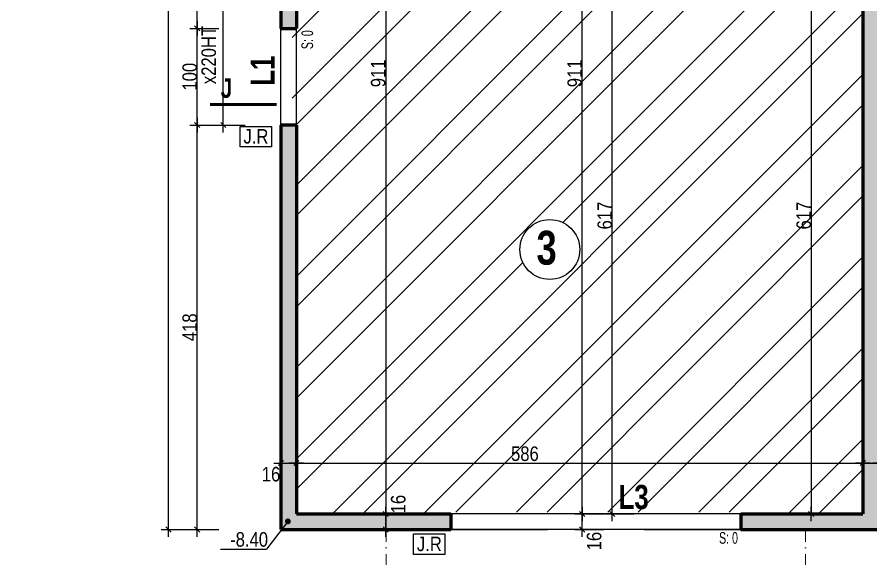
# Model space of a CAD drawing. Header units: millimetres. Extents: x 0 to 26991, y -21919 to -4.
# Drawn here: x 22053 to 22936, y -21136 to -20576 of the extents above; entities that cross this region are included whole.
import ezdxf
from ezdxf.enums import TextEntityAlignment as Align

# ---------------------------------------------------------------- set-up
doc = ezdxf.new("R2010")
doc.units = ezdxf.units.MM
doc.linetypes.add('TIRETPTX2', pattern=[50.8, 25.4, -12.7, 0, -12.7])
for name, color, linetype in [('01_cote_gen', 4, 'Continuous'), ('01_linteaux', 2, 'Continuous'), ('01_poch_BN', 9, 'Continuous'), ('01_poch_murs', 253, 'Continuous'), ('01_texte', 230, 'Continuous'), ('AA_COTES', 2, 'Continuous')]:
    doc.layers.add(name, color=color, linetype=linetype)
doc.layers.add('01_murs_coup', color=5, linetype='Continuous', lineweight=60)
doc.layers.add('01_tram_axes', color=2, linetype='TIRETPTX2', lineweight=9)
doc.styles.add('ARIAL NA', font='ARIALN.TTF')
doc.styles.add('impact', font='impact.ttf')
doc.styles.add('STYLE2', font='ARIALN.TTF')
doc.dimstyles.new('JB50', dxfattribs={"dimscale": 0.1, "dimtxt": 150, "dimasz": 15, "dimexe": 0.1, "dimexo": 0.1, "dimgap": 0.09, "dimtad": 1, "dimdec": 1, "dimdsep": 46, "dimtxsty": 'STYLE2', "dimblk1": 'BOND_G', "dimblk2": 'BOND_D', "dimsah": 1, "dimcen": 1.5, "dimdle": 0.01, "dimse1": 1, "dimse2": 1, "dimclrd": 4, "dimclre": 2, "dimclrt": 6, "dimazin": 2, "dimtfac": 2.333333, "dimtdec": 1, "dimtix": 1, "dimtmove": 2, "dimatfit": 3, "dimldrblk": 'BOND_G', "dimfxl": 1, "dimtolj": 1, "dimtzin": 0, "dimarcsym": 0})

# ---------------------------------------------------------------- blocks, each defined once
blk = doc.blocks.new('BOND_G')
at = {"layer": 'AA_COTES', "color": 0}
for p, q in [((0, -5), (0, 15)), ((5, 0), (-5, 0)), ((1.77, 1.77), (-1.77, -1.77))]:
    blk.add_line(p, q, dxfattribs=at)
blk = doc.blocks.new('BOND_D')
at = {"layer": 'AA_COTES', "color": 0}
for p, q in [((5, 0), (-5, 0)), ((-1.77, -1.77), (1.77, 1.77)), ((0, 5), (0, -15))]:
    blk.add_line(p, q, dxfattribs=at)
blk = doc.blocks.new('*D3352')
at = {"layer": '01_cote_gen', "color": 4, "lineweight": -2, "ltscale": 0.1, "transparency": 16777216}
blk.add_line((22434.13, -20180.46), (22434.13, -21088.41), dxfattribs=at)
at = {"layer": 'Defpoints', "color": 0, "ltscale": 0.1, "transparency": 16777216}
for p in [(22560.75, -20178.96), (22421.72, -21089.91), (22434.13, -21089.91)]:
    blk.add_point(p, dxfattribs=at)
at = {"layer": '01_cote_gen', "color": 4, "lineweight": -2, "ltscale": 0.1, "transparency": 16777216, "xscale": 1.5, "yscale": 1.5, "zscale": 1.5}
for name, p, rotation in [('BOND_G', (22434.13, -20178.96), 90), ('BOND_D', (22434.13, -21089.91), 270)]:
    blk.add_blockref(name, p, dxfattribs=dict(at, rotation=rotation))
at = {"layer": '01_cote_gen', "color": 6, "ltscale": 0.1, "transparency": 16777216, "insert": (22426.46, -20634.44), "char_height": 15, "attachment_point": 5, "rotation": 90, "style": 'STYLE2'}
blk.add_mtext('\\A1;911', dxfattribs=at)
blk = doc.blocks.new('*D3353')
at = {"layer": '01_cote_gen', "color": 4, "lineweight": -2, "ltscale": 0.1, "transparency": 16777216}
blk.add_line((22434.13, -21091.41), (22434.13, -21104.41), dxfattribs=at)
at = {"layer": 'Defpoints', "color": 0, "ltscale": 0.1, "transparency": 16777216}
for p in [(22421.72, -21089.91), (22413.72, -21105.91), (22434.13, -21105.91)]:
    blk.add_point(p, dxfattribs=at)
at = {"layer": '01_cote_gen', "color": 4, "lineweight": -2, "ltscale": 0.1, "transparency": 16777216, "xscale": 1.5, "yscale": 1.5, "zscale": 1.5}
for name, p, rotation in [('BOND_G', (22434.13, -21089.91), 90), ('BOND_D', (22434.13, -21105.91), 270)]:
    blk.add_blockref(name, p, dxfattribs=dict(at, rotation=rotation))
at = {"layer": '01_cote_gen', "color": 6, "ltscale": 0.1, "transparency": 16777216, "insert": (22447.17, -21079.68), "char_height": 15, "attachment_point": 5, "rotation": 90, "style": 'STYLE2'}
blk.add_mtext('\\A1;16', dxfattribs=at)
blk = doc.blocks.new('*D3413')
at = {"layer": '01_cote_gen', "color": 4, "lineweight": -2, "ltscale": 0.1, "transparency": 16777216}
blk.add_line((23100.2, -21407.23), (22803.2, -21407.23), dxfattribs=at)
at = {"layer": 'Defpoints', "color": 0, "ltscale": 0.1, "transparency": 16777216}
for p in [(22801.7, -21125.38), (23101.7, -21125.38), (22801.7, -21407.23)]:
    blk.add_point(p, dxfattribs=at)
at = {"layer": '01_cote_gen', "color": 4, "lineweight": -2, "ltscale": 0.1, "transparency": 16777216, "xscale": 1.5, "yscale": 1.5, "zscale": 1.5, "rotation": 180}
blk.add_blockref('BOND_D', (22801.7, -21407.23), dxfattribs=at)
at = {"layer": '01_cote_gen', "color": 4, "lineweight": -2, "ltscale": 0.1, "transparency": 16777216, "xscale": 1.5, "yscale": 1.5, "zscale": 1.5}
blk.add_blockref('BOND_G', (23101.7, -21407.23), dxfattribs=at)
at = {"layer": '01_cote_gen', "color": 6, "ltscale": 0.1, "transparency": 16777216, "insert": (22951.7, -21399.56), "char_height": 15, "attachment_point": 5, "style": 'STYLE2'}
blk.add_mtext('\\A1;300', dxfattribs=at)
blk = doc.blocks.new('*D3414')
at = {"layer": '01_cote_gen', "color": 4, "lineweight": -2, "ltscale": 0.1, "transparency": 16777216}
blk.add_line((22800.2, -21407.23), (22503.2, -21407.23), dxfattribs=at)
at = {"layer": 'Defpoints', "color": 0, "ltscale": 0.1, "transparency": 16777216}
for p in [(22501.7, -21125.38), (22801.7, -21125.38), (22501.7, -21407.23)]:
    blk.add_point(p, dxfattribs=at)
at = {"layer": '01_cote_gen', "color": 4, "lineweight": -2, "ltscale": 0.1, "transparency": 16777216, "xscale": 1.5, "yscale": 1.5, "zscale": 1.5, "rotation": 180}
blk.add_blockref('BOND_D', (22501.7, -21407.23), dxfattribs=at)
at = {"layer": '01_cote_gen', "color": 4, "lineweight": -2, "ltscale": 0.1, "transparency": 16777216, "xscale": 1.5, "yscale": 1.5, "zscale": 1.5}
blk.add_blockref('BOND_G', (22801.7, -21407.23), dxfattribs=at)
at = {"layer": '01_cote_gen', "color": 6, "ltscale": 0.1, "transparency": 16777216, "insert": (22651.7, -21399.56), "char_height": 15, "attachment_point": 5, "style": 'STYLE2'}
blk.add_mtext('\\A1;300', dxfattribs=at)
blk = doc.blocks.new('*D3415')
at = {"layer": '01_cote_gen', "color": 4, "lineweight": -2, "ltscale": 0.1, "transparency": 16777216}
blk.add_line((22500.2, -21407.23), (22327.24, -21407.23), dxfattribs=at)
at = {"layer": 'Defpoints', "color": 0, "ltscale": 0.1, "transparency": 16777216}
for p in [(22325.74, -21125.38), (22501.7, -21125.38), (22325.74, -21407.23)]:
    blk.add_point(p, dxfattribs=at)
at = {"layer": '01_cote_gen', "color": 4, "lineweight": -2, "ltscale": 0.1, "transparency": 16777216, "xscale": 1.5, "yscale": 1.5, "zscale": 1.5, "rotation": 180}
blk.add_blockref('BOND_D', (22325.74, -21407.23), dxfattribs=at)
at = {"layer": '01_cote_gen', "color": 4, "lineweight": -2, "ltscale": 0.1, "transparency": 16777216, "xscale": 1.5, "yscale": 1.5, "zscale": 1.5}
blk.add_blockref('BOND_G', (22501.7, -21407.23), dxfattribs=at)
at = {"layer": '01_cote_gen', "color": 6, "ltscale": 0.1, "transparency": 16777216, "insert": (22413.72, -21399.56), "char_height": 15, "attachment_point": 5, "style": 'STYLE2'}
blk.add_mtext('\\A1;176', dxfattribs=at)
blk = doc.blocks.new('*D3416')
at = {"layer": '01_cote_gen', "color": 4, "lineweight": -2, "ltscale": 0.1, "transparency": 16777216}
blk.add_line((23456.24, -21437.35), (22327.24, -21437.35), dxfattribs=at)
at = {"layer": 'Defpoints', "color": 0, "ltscale": 0.1, "transparency": 16777216}
for p in [(22325.74, -21125.38), (23457.74, -21125.38), (22325.74, -21437.35)]:
    blk.add_point(p, dxfattribs=at)
at = {"layer": '01_cote_gen', "color": 4, "lineweight": -2, "ltscale": 0.1, "transparency": 16777216, "xscale": 1.5, "yscale": 1.5, "zscale": 1.5, "rotation": 180}
blk.add_blockref('BOND_D', (22325.74, -21437.35), dxfattribs=at)
at = {"layer": '01_cote_gen', "color": 4, "lineweight": -2, "ltscale": 0.1, "transparency": 16777216, "xscale": 1.5, "yscale": 1.5, "zscale": 1.5}
blk.add_blockref('BOND_G', (23457.74, -21437.35), dxfattribs=at)
at = {"layer": '01_cote_gen', "color": 6, "ltscale": 0.1, "transparency": 16777216, "insert": (22891.74, -21429.68), "char_height": 15, "attachment_point": 5, "style": 'STYLE2'}
blk.add_mtext('\\A1;1132', dxfattribs=at)
blk = doc.blocks.new('*D3417')
at = {"layer": '01_cote_gen', "color": 4, "lineweight": -2, "ltscale": 0.1, "transparency": 16777216}
blk.add_line((22324.24, -21437.35), (21311.24, -21437.35), dxfattribs=at)
at = {"layer": 'Defpoints', "color": 0, "ltscale": 0.1, "transparency": 16777216}
for p in [(21309.74, -20179.42), (22325.74, -20201.12), (21309.74, -21437.35)]:
    blk.add_point(p, dxfattribs=at)
at = {"layer": '01_cote_gen', "color": 4, "lineweight": -2, "ltscale": 0.1, "transparency": 16777216, "xscale": 1.5, "yscale": 1.5, "zscale": 1.5, "rotation": 180}
blk.add_blockref('BOND_D', (21309.74, -21437.35), dxfattribs=at)
at = {"layer": '01_cote_gen', "color": 4, "lineweight": -2, "ltscale": 0.1, "transparency": 16777216, "xscale": 1.5, "yscale": 1.5, "zscale": 1.5}
blk.add_blockref('BOND_G', (22325.74, -21437.35), dxfattribs=at)
at = {"layer": '01_cote_gen', "color": 6, "ltscale": 0.1, "transparency": 16777216, "insert": (21817.74, -21429.68), "char_height": 15, "attachment_point": 5, "style": 'STYLE2'}
blk.add_mtext('\\A1;1016', dxfattribs=at)
blk = doc.blocks.new('*D3433')
at = {"layer": '01_cote_gen', "color": 4, "lineweight": -2, "ltscale": 0.1, "transparency": 16777216}
blk.add_line((22239.11, -21104.41), (22239.11, -20689.41), dxfattribs=at)
at = {"layer": 'Defpoints', "color": 0, "ltscale": 0.1, "transparency": 16777216}
for p in [(22239.11, -20687.91), (22325.74, -20687.91), (22325.74, -21105.91)]:
    blk.add_point(p, dxfattribs=at)
at = {"layer": '01_cote_gen', "color": 4, "lineweight": -2, "ltscale": 0.1, "transparency": 16777216, "xscale": 1.5, "yscale": 1.5, "zscale": 1.5}
for name, p, rotation in [('BOND_D', (22239.11, -20687.91), 90), ('BOND_G', (22239.11, -21105.91), 270)]:
    blk.add_blockref(name, p, dxfattribs=dict(at, rotation=rotation))
at = {"layer": '01_cote_gen', "color": 6, "ltscale": 0.1, "transparency": 16777216, "insert": (22231.44, -20896.91), "char_height": 15, "attachment_point": 5, "rotation": 90, "style": 'STYLE2'}
blk.add_mtext('\\A1;418', dxfattribs=at)
blk = doc.blocks.new('*D3434')
at = {"layer": '01_cote_gen', "color": 4, "lineweight": -2, "ltscale": 0.1, "transparency": 16777216}
blk.add_line((22239.11, -20686.41), (22239.11, -20589.41), dxfattribs=at)
at = {"layer": 'Defpoints', "color": 0, "ltscale": 0.1, "transparency": 16777216}
for p in [(22239.11, -20587.91), (22325.74, -20587.91), (22325.74, -20687.91)]:
    blk.add_point(p, dxfattribs=at)
at = {"layer": '01_cote_gen', "color": 4, "lineweight": -2, "ltscale": 0.1, "transparency": 16777216, "xscale": 1.5, "yscale": 1.5, "zscale": 1.5}
for name, p, rotation in [('BOND_D', (22239.11, -20587.91), 90), ('BOND_G', (22239.11, -20687.91), 270)]:
    blk.add_blockref(name, p, dxfattribs=dict(at, rotation=rotation))
at = {"layer": '01_cote_gen', "color": 6, "ltscale": 0.1, "transparency": 16777216, "insert": (22231.44, -20637.91), "char_height": 15, "attachment_point": 5, "rotation": 90, "style": 'STYLE2'}
blk.add_mtext('\\A1;100', dxfattribs=at)
blk = doc.blocks.new('*D3435')
at = {"layer": '01_cote_gen', "color": 4, "lineweight": -2, "ltscale": 0.1, "transparency": 16777216}
blk.add_line((22239.11, -20586.41), (22239.11, -20032.46), dxfattribs=at)
at = {"layer": 'Defpoints', "color": 0, "ltscale": 0.1, "transparency": 16777216}
for p in [(22239.11, -20030.96), (22325.74, -20030.96), (22325.74, -20587.91)]:
    blk.add_point(p, dxfattribs=at)
at = {"layer": '01_cote_gen', "color": 4, "lineweight": -2, "ltscale": 0.1, "transparency": 16777216, "xscale": 1.5, "yscale": 1.5, "zscale": 1.5}
for name, p, rotation in [('BOND_D', (22239.11, -20030.96), 90), ('BOND_G', (22239.11, -20587.91), 270)]:
    blk.add_blockref(name, p, dxfattribs=dict(at, rotation=rotation))
at = {"layer": '01_cote_gen', "color": 6, "ltscale": 0.1, "transparency": 16777216, "insert": (22231.47, -20309.44), "char_height": 15, "attachment_point": 5, "rotation": 90, "style": 'STYLE2'}
blk.add_mtext('\\A1;557', dxfattribs=at)
blk = doc.blocks.new('*D3438')
at = {"layer": '01_cote_gen', "color": 4, "lineweight": -2, "ltscale": 0.1, "transparency": 16777216}
blk.add_line((22209.42, -21104.41), (22209.42, -19902.46), dxfattribs=at)
at = {"layer": 'Defpoints', "color": 0, "ltscale": 0.1, "transparency": 16777216}
for p in [(22209.42, -19900.96), (22305.78, -19900.96), (22369.48, -21105.91)]:
    blk.add_point(p, dxfattribs=at)
at = {"layer": '01_cote_gen', "color": 4, "lineweight": -2, "ltscale": 0.1, "transparency": 16777216, "xscale": 1.5, "yscale": 1.5, "zscale": 1.5}
for name, p, rotation in [('BOND_D', (22209.42, -19900.96), 90), ('BOND_G', (22209.42, -21105.91), 270)]:
    blk.add_blockref(name, p, dxfattribs=dict(at, rotation=rotation))
at = {"layer": '01_cote_gen', "color": 6, "ltscale": 0.1, "transparency": 16777216, "insert": (22201.76, -20503.44), "char_height": 15, "attachment_point": 5, "rotation": 90, "style": 'STYLE2'}
blk.add_mtext('\\A1;1205', dxfattribs=at)
blk = doc.blocks.new('*D3519')
at = {"layer": '01_cote_gen', "color": 4, "lineweight": -2, "ltscale": 0.1, "transparency": 16777216}
blk.add_line((22327.24, -21037.25), (22340.24, -21037.25), dxfattribs=at)
at = {"layer": 'Defpoints', "color": 0, "ltscale": 0.1, "transparency": 16777216}
for p in [(22341.74, -21037.25), (22325.74, -21058.52), (22341.74, -21058.52)]:
    blk.add_point(p, dxfattribs=at)
at = {"layer": '01_cote_gen', "color": 4, "lineweight": -2, "ltscale": 0.1, "transparency": 16777216, "xscale": 1.5, "yscale": 1.5, "zscale": 1.5, "rotation": 180}
blk.add_blockref('BOND_G', (22325.74, -21037.25), dxfattribs=at)
at = {"layer": '01_cote_gen', "color": 4, "lineweight": -2, "ltscale": 0.1, "transparency": 16777216, "xscale": 1.5, "yscale": 1.5, "zscale": 1.5}
blk.add_blockref('BOND_D', (22341.74, -21037.25), dxfattribs=at)
at = {"layer": '01_cote_gen', "color": 6, "ltscale": 0.1, "transparency": 16777216, "insert": (22315.47, -21048.84), "char_height": 15, "attachment_point": 5, "style": 'STYLE2'}
blk.add_mtext('\\A1;16', dxfattribs=at)
blk = doc.blocks.new('*D3520')
at = {"layer": '01_cote_gen', "color": 4, "lineweight": -2, "ltscale": 0.1, "transparency": 16777216}
blk.add_line((22343.24, -21037.25), (22926.24, -21037.25), dxfattribs=at)
at = {"layer": 'Defpoints', "color": 0, "ltscale": 0.1, "transparency": 16777216}
for p in [(22927.74, -20993.38), (22927.74, -21037.25), (22341.74, -21058.52)]:
    blk.add_point(p, dxfattribs=at)
at = {"layer": '01_cote_gen', "color": 4, "lineweight": -2, "ltscale": 0.1, "transparency": 16777216, "xscale": 1.5, "yscale": 1.5, "zscale": 1.5, "rotation": 180}
blk.add_blockref('BOND_G', (22341.74, -21037.25), dxfattribs=at)
at = {"layer": '01_cote_gen', "color": 4, "lineweight": -2, "ltscale": 0.1, "transparency": 16777216, "xscale": 1.5, "yscale": 1.5, "zscale": 1.5}
blk.add_blockref('BOND_D', (22927.74, -21037.25), dxfattribs=at)
at = {"layer": '01_cote_gen', "color": 6, "ltscale": 0.1, "transparency": 16777216, "insert": (22578.17, -21027.72), "char_height": 15, "attachment_point": 5, "style": 'STYLE2'}
blk.add_mtext('\\A1;586', dxfattribs=at)
blk = doc.blocks.new('*D3521')
at = {"layer": '01_cote_gen', "color": 4, "lineweight": -2, "ltscale": 0.1, "transparency": 16777216}
blk.add_line((22929.24, -21037.25), (22944.24, -21037.25), dxfattribs=at)
at = {"layer": 'Defpoints', "color": 0, "ltscale": 0.1, "transparency": 16777216}
for p in [(22927.74, -20993.38), (22945.74, -20993.38), (22945.74, -21037.25)]:
    blk.add_point(p, dxfattribs=at)
at = {"layer": '01_cote_gen', "color": 4, "lineweight": -2, "ltscale": 0.1, "transparency": 16777216, "xscale": 1.5, "yscale": 1.5, "zscale": 1.5, "rotation": 180}
blk.add_blockref('BOND_G', (22927.74, -21037.25), dxfattribs=at)
at = {"layer": '01_cote_gen', "color": 4, "lineweight": -2, "ltscale": 0.1, "transparency": 16777216, "xscale": 1.5, "yscale": 1.5, "zscale": 1.5}
blk.add_blockref('BOND_D', (22945.74, -21037.25), dxfattribs=at)
at = {"layer": '01_cote_gen', "color": 6, "ltscale": 0.1, "transparency": 16777216, "insert": (22957.98, -21050.56), "char_height": 15, "attachment_point": 5, "style": 'STYLE2'}
blk.add_mtext('\\A1;18', dxfattribs=at)
blk = doc.blocks.new('*D3541')
at = {"layer": '01_cote_gen', "color": 4, "lineweight": -2, "ltscale": 0.1, "transparency": 16777216}
blk.add_line((22668.53, -21088.41), (22668.53, -20474.46), dxfattribs=at)
at = {"layer": 'Defpoints', "color": 0, "ltscale": 0.1, "transparency": 16777216}
for p in [(22668.53, -20472.96), (22779.76, -20472.96), (22751.64, -21089.91)]:
    blk.add_point(p, dxfattribs=at)
at = {"layer": '01_cote_gen', "color": 4, "lineweight": -2, "ltscale": 0.1, "transparency": 16777216, "xscale": 1.5, "yscale": 1.5, "zscale": 1.5}
for name, p, rotation in [('BOND_D', (22668.53, -20472.96), 90), ('BOND_G', (22668.53, -21089.91), 270)]:
    blk.add_blockref(name, p, dxfattribs=dict(at, rotation=rotation))
at = {"layer": '01_cote_gen', "color": 6, "ltscale": 0.1, "transparency": 16777216, "insert": (22660.86, -20781.44), "char_height": 15, "attachment_point": 5, "rotation": 90, "style": 'STYLE2'}
blk.add_mtext('\\A1;617', dxfattribs=at)
blk = doc.blocks.new('*D3543')
at = {"layer": '01_cote_gen', "color": 4, "lineweight": -2, "ltscale": 0.1, "transparency": 16777216}
blk.add_line((22637.47, -21088.41), (22637.47, -20180.46), dxfattribs=at)
at = {"layer": 'Defpoints', "color": 0, "ltscale": 0.1, "transparency": 16777216}
for p in [(22624.16, -20178.96), (22637.47, -20178.96), (22691.03, -21089.91)]:
    blk.add_point(p, dxfattribs=at)
at = {"layer": '01_cote_gen', "color": 4, "lineweight": -2, "ltscale": 0.1, "transparency": 16777216, "xscale": 1.5, "yscale": 1.5, "zscale": 1.5}
for name, p, rotation in [('BOND_D', (22637.47, -20178.96), 90), ('BOND_G', (22637.47, -21089.91), 270)]:
    blk.add_blockref(name, p, dxfattribs=dict(at, rotation=rotation))
at = {"layer": '01_cote_gen', "color": 6, "ltscale": 0.1, "transparency": 16777216, "insert": (22629.8, -20634.44), "char_height": 15, "attachment_point": 5, "rotation": 90, "style": 'STYLE2'}
blk.add_mtext('\\A1;911', dxfattribs=at)
blk = doc.blocks.new('*D3544')
at = {"layer": '01_cote_gen', "color": 4, "lineweight": -2, "ltscale": 0.1, "transparency": 16777216}
blk.add_line((22637.47, -21104.41), (22637.47, -21091.41), dxfattribs=at)
at = {"layer": 'Defpoints', "color": 0, "ltscale": 0.1, "transparency": 16777216}
for p in [(22637.47, -21089.91), (22724, -21089.91), (22701.64, -21105.91)]:
    blk.add_point(p, dxfattribs=at)
at = {"layer": '01_cote_gen', "color": 4, "lineweight": -2, "ltscale": 0.1, "transparency": 16777216, "xscale": 1.5, "yscale": 1.5, "zscale": 1.5}
for name, p, rotation in [('BOND_D', (22637.47, -21089.91), 90), ('BOND_G', (22637.47, -21105.91), 270)]:
    blk.add_blockref(name, p, dxfattribs=dict(at, rotation=rotation))
at = {"layer": '01_cote_gen', "color": 6, "ltscale": 0.1, "transparency": 16777216, "insert": (22649.85, -21117.95), "char_height": 15, "attachment_point": 5, "rotation": 90, "style": 'STYLE2'}
blk.add_mtext('\\A1;16', dxfattribs=at)
blk = doc.blocks.new('*D3563')
at = {"layer": '01_cote_gen', "color": 4, "lineweight": -2, "ltscale": 0.1, "transparency": 16777216}
blk.add_line((22874.33, -20474.46), (22874.33, -21088.41), dxfattribs=at)
at = {"layer": 'Defpoints', "color": 0, "ltscale": 0.1, "transparency": 16777216}
for p in [(22891.44, -20472.96), (22874.33, -21089.91), (22874.33, -21089.91)]:
    blk.add_point(p, dxfattribs=at)
at = {"layer": '01_cote_gen', "color": 4, "lineweight": -2, "ltscale": 0.1, "transparency": 16777216, "xscale": 1.5, "yscale": 1.5, "zscale": 1.5}
for name, p, rotation in [('BOND_G', (22874.33, -20472.96), 90), ('BOND_D', (22874.33, -21089.91), 270)]:
    blk.add_blockref(name, p, dxfattribs=dict(at, rotation=rotation))
at = {"layer": '01_cote_gen', "color": 6, "ltscale": 0.1, "transparency": 16777216, "insert": (22866.66, -20781.44), "char_height": 15, "attachment_point": 5, "rotation": 90, "style": 'STYLE2'}
blk.add_mtext('\\A1;617', dxfattribs=at)
blk = doc.blocks.new('*D3616')
at = {"layer": '01_cote_gen', "color": 4, "lineweight": -2, "ltscale": 0.1, "transparency": 16777216}
blk.add_line((23100.2, -21378.64), (22503.2, -21378.64), dxfattribs=at)
at = {"layer": 'Defpoints', "color": 0, "ltscale": 0.1, "transparency": 16777216}
for p in [(22501.7, -21105.91), (23101.7, -21356.14), (22501.7, -21378.64)]:
    blk.add_point(p, dxfattribs=at)
at = {"layer": '01_cote_gen', "color": 4, "lineweight": -2, "ltscale": 0.1, "transparency": 16777216, "xscale": 1.5, "yscale": 1.5, "zscale": 1.5, "rotation": 180}
blk.add_blockref('BOND_D', (22501.7, -21378.64), dxfattribs=at)
at = {"layer": '01_cote_gen', "color": 4, "lineweight": -2, "ltscale": 0.1, "transparency": 16777216, "xscale": 1.5, "yscale": 1.5, "zscale": 1.5}
blk.add_blockref('BOND_G', (23101.7, -21378.64), dxfattribs=at)
at = {"layer": '01_cote_gen', "color": 6, "ltscale": 0.1, "transparency": 16777216, "insert": (22801.7, -21370.98), "char_height": 15, "attachment_point": 5, "style": 'STYLE2'}
blk.add_mtext('\\A1;600', dxfattribs=at)
blk = doc.blocks.new('*D3617')
at = {"layer": '01_cote_gen', "color": 4, "lineweight": -2, "ltscale": 0.1, "transparency": 16777216}
blk.add_line((22266.09, -20686.41), (22266.09, -20180.42), dxfattribs=at)
at = {"layer": 'Defpoints', "color": 0, "ltscale": 0.1, "transparency": 16777216}
for p in [(22266.09, -20178.92), (22307.04, -20178.92), (22261.61, -20687.91)]:
    blk.add_point(p, dxfattribs=at)
at = {"layer": '01_cote_gen', "color": 4, "lineweight": -2, "ltscale": 0.1, "transparency": 16777216, "xscale": 1.5, "yscale": 1.5, "zscale": 1.5}
for name, p, rotation in [('BOND_D', (22266.09, -20178.92), 90), ('BOND_G', (22266.09, -20687.91), 270)]:
    blk.add_blockref(name, p, dxfattribs=dict(at, rotation=rotation))
at = {"layer": '01_cote_gen', "color": 6, "ltscale": 0.1, "transparency": 16777216, "insert": (22258.42, -20433.41), "char_height": 15, "attachment_point": 5, "rotation": 90, "style": 'STYLE2'}
blk.add_mtext('\\A1;509', dxfattribs=at)

msp = doc.modelspace()

# ---------------------------------------------------------------- hatches: boundary and pattern name
at = {"layer": '01_poch_BN', "ltscale": 0.1}
h = msp.add_hatch(dxfattribs=at)
h.set_pattern_fill('ANSI32', color=256, scale=7)
edge = h.paths.add_edge_path()
edge.add_arc((22603.95, -20816.5), 30.98, 0, 360)
h.paths.add_polyline_path([(22927.74, -20472.96), (22779.76, -20472.96), (22779.76, -20428.88), (22341.74, -20428.88), (22341.74, -20587.91), (22337.23, -20587.91), (22337.23, -20687.91), (22341.74, -20687.91), (22341.74, -21089.91), (22497.7, -21089.91), (22497.7, -21087.91), (22805.7, -21087.91), (22927.74, -21089.91)])
h = msp.add_hatch(dxfattribs=at)
h.set_pattern_fill('ANSI32', color=256, scale=7)
edge = h.paths.add_edge_path()
edge.add_arc((23167.2, -20816.5), 30.98, 0, 360)
h.paths.add_polyline_path([(23441.74, -20428.88), (22945.74, -20428.88), (22945.74, -21089.91), (23101.7, -21089.91), (23201.7, -21089.91), (23441.74, -21089.91), (23441.74, -20983.91), (23441.74, -20683.91)])
h.paths.add_polyline_path([(22911.48, -20428.88), (22911.48, -20454.96), (22927.74, -20454.96), (22927.74, -20428.88)])
at = {"layer": '01_poch_murs', "ltscale": 0.1}
h = msp.add_hatch(color=256, dxfattribs=at)
h.dxf.hatch_style = 1
h.paths.add_polyline_path([(22744.76, -20160.96), (22341.74, -20160.96), (22341.74, -20030.96), (22325.74, -20030.96), (22325.74, -20587.91), (22341.74, -20587.91), (22341.74, -20178.96), (22744.76, -20178.96)])
h = msp.add_hatch(color=256, dxfattribs=at)
h.dxf.hatch_style = 1
h.paths.add_polyline_path([(22945.74, -20472.96), (22937.11, -20472.96), (22937.11, -21105.91), (23101.7, -21105.91), (23101.7, -21089.91), (22945.74, -21089.91)])
h.paths.add_polyline_path([(22937.11, -20472.96), (22927.74, -20472.96), (22927.74, -21089.91), (22801.7, -21089.91), (22801.7, -21105.91), (22937.11, -21105.91)])
h.paths.add_polyline_path([(23447.11, -20983.91), (23441.74, -20983.91), (23441.74, -21089.91), (23201.7, -21089.91), (23201.7, -21105.91), (23447.11, -21105.91)])
h.paths.add_polyline_path([(23457.74, -20983.91), (23447.11, -20983.91), (23447.11, -21105.91), (23457.74, -21105.91)])
h = msp.add_hatch(color=256, dxfattribs=at)
h.dxf.hatch_style = 1
h.paths.add_polyline_path([(22501.7, -21089.91), (22341.74, -21089.91), (22341.74, -20687.91), (22325.74, -20687.91), (22325.74, -21105.91), (22501.7, -21105.91)])

# ---------------------------------------------------------------- linework, layer by layer
at = {"layer": '01_linteaux', "ltscale": 0.1}
for p, q in [((22325.74, -20687.91), (22325.74, -20587.91)), ((22341.74, -20687.91), (22341.74, -20587.91)), ((22801.7, -21089.91), (22501.7, -21089.91)), ((22801.7, -21105.91), (22501.7, -21105.91))]:
    msp.add_line(p, q, dxfattribs=at)
at = {"layer": '01_linteaux'}
for p, q in [((22501.64, -21105.91), (22601.64, -21105.91)), ((22701.64, -21105.91), (22801.64, -21105.91))]:
    msp.add_line(p, q, dxfattribs=at)
at = {"layer": '01_murs_coup'}
for p, q in [((22325.74, -20030.96), (22325.74, -20587.91)), ((22341.74, -20178.96), (22341.74, -20587.91)), ((22927.74, -20472.96), (22927.74, -21089.91)), ((22325.74, -20587.91), (22341.74, -20587.91)), ((22325.74, -20687.91), (22325.74, -21105.91)), ((22341.74, -20687.91), (22325.74, -20687.91)), ((22341.74, -20687.91), (22341.74, -21089.91)), ((22341.74, -21089.91), (22501.7, -21089.91)), ((22501.7, -21089.91), (22501.7, -21105.91)), ((22801.7, -21089.91), (22927.74, -21089.91)), ((22801.7, -21089.91), (22801.7, -21105.91)), ((22801.7, -21089.91), (22927.74, -21089.91)), ((22325.74, -21105.91), (22501.7, -21105.91)), ((22801.7, -21105.91), (23101.7, -21105.91))]:
    msp.add_line(p, q, dxfattribs=at)
at = {"layer": '01_texte'}
for p in [(22332.98, -21097.52), (22263.22, -21126.3)]:
    msp.add_line(p, (22310.82, -21126.3), dxfattribs=at)
at = {"layer": '01_texte', "const_width": 3}
msp.add_lwpolyline([(22252.19, -20666.65), (22321.34, -20666.65)], dxfattribs=at)
at = {"layer": '01_texte'}
for points in [[(22283.6, -20689.3), (22315.84, -20689.3), (22315.84, -20710.33), (22283.6, -20710.33)], [(22463.01, -21110.58), (22495.25, -21110.58), (22495.25, -21131.61), (22463.01, -21131.61)]]:
    msp.add_lwpolyline(points, close=True, dxfattribs=at)
at = {"layer": '01_texte', "const_width": 3}
msp.add_lwpolyline([(22331.48, -21097.52, 1), (22334.48, -21097.52, 1)], format="xyb", close=True, dxfattribs=at)
at = {"layer": '01_texte'}
msp.add_circle((22603.95, -20816.5), 30.98, dxfattribs=at)
at = {"layer": '01_tram_axes', "ltscale": 0.5}
for p, q in [((22434.64, -21105.91), (22434.64, -21313.91)), ((22868.64, -21105.91), (22868.64, -21313.91))]:
    msp.add_line(p, q, dxfattribs=at)

# ---------------------------------------------------------------- texts
at = {"layer": '01_texte', "style": 'ARIAL NA'}
msp.add_text('x220HT', height=15, rotation=90, dxfattribs=at).set_placement((22258.52, -20645.58))
at = {"layer": '01_texte', "style": 'ARIAL NA', "width": 0.8}
msp.add_text('S: 0', height=12, rotation=90, dxfattribs=at).set_placement((22358.96, -20609.46))
at = {"layer": '01_texte', "style": 'impact'}
msp.add_text('L1', height=25, rotation=90, dxfattribs=at).set_placement((22326.81, -20631.71), align=Align.BOTTOM_CENTER)
msp.add_text('J', height=20, dxfattribs=at).set_placement((22269.39, -20649.88), align=Align.MIDDLE)
at = {"layer": '01_texte', "style": 'ARIAL NA'}
for s, p in [('J.R', (22286.99, -20707.02)), ('-8.40', (22273.2, -21123.68)), ('J.R', (22466.4, -21128.31))]:
    msp.add_text(s, height=15, dxfattribs=at).set_placement(p)
at = {"layer": '01_texte', "style": 'impact'}
msp.add_text('3', height=35, dxfattribs=at).set_placement((22600.61, -20814.62), align=Align.MIDDLE_CENTER)
msp.add_text('L3', height=25, dxfattribs=at).set_placement((22690.64, -21092.3), align=Align.BOTTOM_CENTER)
at = {"layer": '01_texte', "style": 'ARIAL NA', "width": 0.8}
msp.add_text('S: 0', height=12, dxfattribs=at).set_placement((22779.04, -21120.62))

# ---------------------------------------------------------------- dimensions: what is measured, and where the dimension line sits
at = {"layer": '01_cote_gen', "ltscale": 0.1}
for base, p1, p2, picture, middle in [((22209.4235, -19900.9586), (22369.4846, -21105.9134), (22305.7818, -19900.9586), '*D3438', (22201.7559, -20503.436)), ((22239.1057, -20030.9586), (22325.7428, -20587.9134), (22325.7428, -20030.9586), '*D3435', (22231.4688, -20309.436)), ((22266.09, -20178.92), (22261.61, -20687.91), (22307.04, -20178.92), '*D3617', (22258.42, -20433.41)), ((22434.1304, -21089.9134), (22560.7517, -20178.9586), (22421.7217, -21089.9134), '*D3352', (22426.4629, -20634.436)), ((22637.47, -20178.9586), (22691.0318, -21089.9134), (22624.1578, -20178.9586), '*D3543', (22629.8024, -20634.436)), ((22668.5318, -20472.9599), (22751.6449, -21089.9134), (22779.7607, -20472.9599), '*D3541', (22660.8642, -20781.4366)), ((22874.3308, -21089.9134), (22891.4415, -20472.9599), (22874.3308, -21089.9134), '*D3563', (22866.6632, -20781.4366)), ((22239.11, -20587.91), (22325.74, -20687.91), (22325.74, -20587.91), '*D3434', (22231.44, -20637.91)), ((22239.11, -20687.91), (22325.74, -21105.91), (22325.74, -20687.91), '*D3433', (22231.44, -20896.91))]:
    dim = msp.add_linear_dim(base=base, p1=p1, p2=p2, angle=90, dimstyle='JB50', dxfattribs=at)
    dim.commit()
    dim.dimension.update_dxf_attribs({"geometry": picture, "text_midpoint": middle})
for base, p1, p2, picture, middle in [((21309.74, -21437.35), (22325.74, -20201.12), (21309.74, -20179.42), '*D3417', (21817.74, -21429.68)), ((22501.7, -21378.64), (23101.7, -21356.14), (22501.7, -21105.91), '*D3616', (22801.7, -21370.98)), ((22325.74, -21407.23), (22501.7, -21125.38), (22325.74, -21125.38), '*D3415', (22413.72, -21399.56)), ((22325.74, -21437.35), (23457.74, -21125.38), (22325.74, -21125.38), '*D3416', (22891.74, -21429.68)), ((22501.7, -21407.23), (22801.7, -21125.38), (22501.7, -21125.38), '*D3414', (22651.7, -21399.56)), ((22801.7, -21407.23), (23101.7, -21125.38), (22801.7, -21125.38), '*D3413', (22951.7, -21399.56))]:
    dim = msp.add_linear_dim(base=base, p1=p1, p2=p2, dimstyle='JB50', dxfattribs=at)
    dim.commit()
    dim.dimension.update_dxf_attribs({"geometry": picture, "text_midpoint": middle})
for base, p1, p2, picture, middle in [((22927.74, -21037.25), (22341.74, -21058.52), (22927.74, -20993.38), '*D3520', (22578.17, -21027.72)), ((22945.74, -21037.25), (22927.74, -20993.38), (22945.74, -20993.38), '*D3521', (22957.98, -21050.56)), ((22341.74, -21037.25), (22325.74, -21058.52), (22341.74, -21058.52), '*D3519', (22315.47, -21048.84))]:
    dim = msp.add_linear_dim(base=base, p1=p1, p2=p2, dimstyle='JB50', dxfattribs=at)
    dim.commit()
    dim.dimension.update_dxf_attribs({"geometry": picture, "text_midpoint": middle, "dimtype": 160})
for base, p1, p2, picture, middle in [((22434.13, -21105.91), (22421.72, -21089.91), (22413.72, -21105.91), '*D3353', (22447.17, -21079.68)), ((22637.47, -21089.91), (22701.64, -21105.91), (22724, -21089.91), '*D3544', (22649.85, -21117.95))]:
    dim = msp.add_linear_dim(base=base, p1=p1, p2=p2, angle=90, dimstyle='JB50', dxfattribs=at)
    dim.commit()
    dim.dimension.update_dxf_attribs({"geometry": picture, "text_midpoint": middle, "dimtype": 160})

doc.saveas('drawing.dxf')
